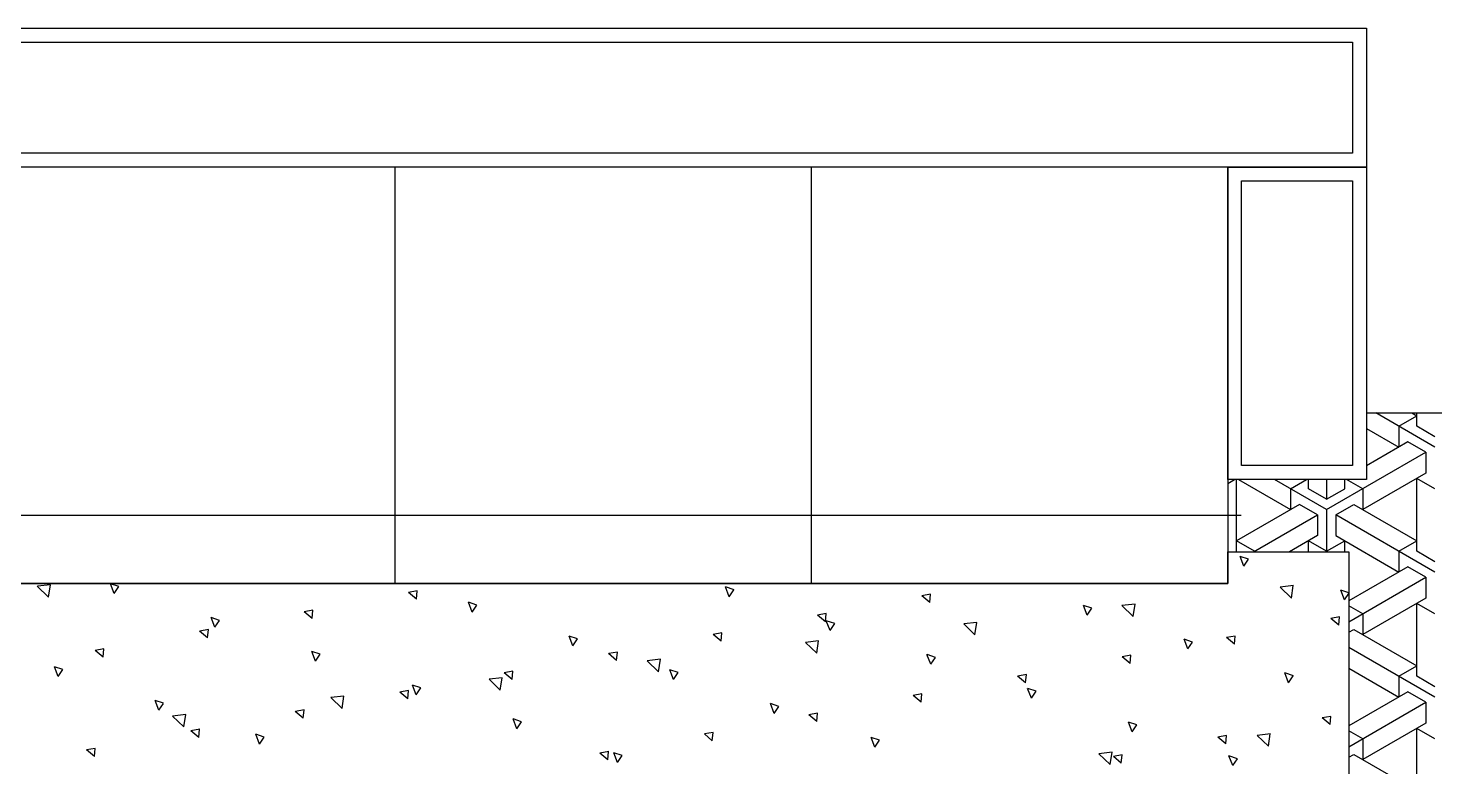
# Model space of a CAD drawing. Header units: millimetres. Extents: x -30782 to 40110, y 35885 to 73818.
# Drawn here: x 13248 to 15274, y 61002 to 62066 of the extents above; entities that cross this region are included whole.
import ezdxf

# ---------------------------------------------------------------- set-up
doc = ezdxf.new("R2010")
doc.units = ezdxf.units.MM

# ---------------------------------------------------------------- blocks, each defined once
blk = doc.blocks.new('A$C64524CB6')
for p, q in [((215.5, 2360.6, -685.7), (2415.5, 2360.6, -685.7)), ((2415.5, 2360.6, -685.7), (2415.5, 1710.6, -685.7)), ((2415.5, 2360.6, -685.7), (2415.5, 2160.6, -685.7)), ((235.5, 2340.6, -685.7), (2395.5, 2340.6, -685.7)), ((2395.5, 2340.6, -685.7), (2395.5, 2180.6, -685.7)), ((2395.5, 2180.6, -685.7), (235.5, 2180.6, -685.7)), ((2415.5, 2160.6, -685.7), (215.5, 2160.6, -685.7)), ((2415.5, 2160.6, -685.7), (215.5, 2160.6, -685.7)), ((1015.5, 2160.6, -685.7), (1015.5, 1560.6, -685.7)), ((1615.5, 2160.6, -685.7), (1615.5, 1560.6, -685.7)), ((2215.5, 2160.6, -685.7), (2215.5, 1560.6, -685.7)), ((2215.5, 1710.6, -685.7), (2215.5, 2160.6, -685.7)), ((2215.5, 2160.6, -685.7), (2415.5, 2160.6, -685.7)), ((2415.5, 2160.6, -685.7), (2415.5, 1710.6, -685.7)), ((2235.5, 1730.6, -685.7), (2235.5, 2140.6, -685.7)), ((2235.5, 2140.6, -685.7), (2395.5, 2140.6, -685.7)), ((2395.5, 2140.6, -685.7), (2395.5, 1730.6, -685.7)), ((2415.5, 1806.4, -685.7), (2590.1, 1806.4, -685.7)), ((2514, 1757.2, -685.7), (2428.8, 1806.4, -685.7)), ((2480.8, 1806.4, -685.7), (2488, 1802.2, -685.7)), ((2488, 1787.2, -685.7), (2488, 1806.4, -685.7)), ((2415.5, 1784.1, -685.7), (2462, 1757.2, -685.7)), ((2462, 1787.2, -685.7), (2488, 1802.2, -685.7)), ((2462, 1787.2, -685.7), (2462, 1757.2, -685.7)), ((2514, 1772.2, -685.7), (2488, 1787.2, -685.7)), ((2475, 1764.7, -685.7), (2415.5, 1730.4, -685.7)), ((2501, 1749.7, -685.7), (2475, 1764.7, -685.7)), ((2358.1, 1667.2, -685.7), (2501, 1749.7, -685.7)), ((2501, 1749.7, -685.7), (2501, 1719.7, -685.7)), ((2395.5, 1730.6, -685.7), (2235.5, 1730.6, -685.7)), ((2415.5, 1710.6, -685.7), (2215.5, 1710.6, -685.7)), ((2215.5, 1704.9, -685.7), (2225.4, 1710.6, -685.7)), ((2228.2, 1607.2, -685.7), (2228.2, 1710.6, -685.7)), ((2231, 1710.6, -685.7), (2306.1, 1667.2, -685.7)), ((2358.1, 1667.2, -685.7), (2282.9, 1710.6, -685.7)), ((2306.1, 1697.2, -685.7), (2329.3, 1710.6, -685.7)), ((2332.1, 1697.2, -685.7), (2332.1, 1710.6, -685.7)), ((2358.1, 1710.6, -685.7), (2358.1, 1682.2, -685.7)), ((2384.1, 1697.2, -685.7), (2384.1, 1710.6, -685.7)), ((2410.1, 1697.2, -685.7), (2386.9, 1710.6, -685.7)), ((2501, 1719.7, -685.7), (2410.1, 1667.2, -685.7)), ((2514, 1697.2, -685.7), (2488, 1712.2, -685.7)), ((2488, 1607.2, -685.7), (2488, 1712.2, -685.7)), ((2306.1, 1697.2, -685.7), (2306.1, 1667.2, -685.7)), ((2358.1, 1682.2, -685.7), (2332.1, 1697.2, -685.7)), ((2358.1, 1682.2, -685.7), (2384.1, 1697.2, -685.7)), ((2410.1, 1697.2, -685.7), (2410.1, 1667.2, -685.7)), ((2319.1, 1674.7, -685.7), (2228.2, 1622.2, -685.7)), ((2345.1, 1659.7, -685.7), (2319.1, 1674.7, -685.7)), ((2358.1, 1667.2, -685.7), (2358.1, 1606.4, -685.7)), ((2371.1, 1659.7, -685.7), (2397.1, 1674.7, -685.7)), ((2397.1, 1674.7, -685.7), (2488, 1622.2, -685.7)), ((435.1, 1659.3, -685.7), (2235.1, 1659.3, -685.7)), ((2252.7, 1606.4, -685.7), (2345.1, 1659.7, -685.7)), ((2345.1, 1659.7, -685.7), (2345.1, 1629.7, -685.7)), ((2514, 1577.2, -685.7), (2371.1, 1659.7, -685.7)), ((2371.1, 1659.7, -685.7), (2371.1, 1629.7, -685.7)), ((2254.2, 1607.2, -685.7), (2228.2, 1622.2, -685.7)), ((2345.1, 1629.7, -685.7), (2304.7, 1606.4, -685.7)), ((2358.1, 1607.2, -685.7), (2332.1, 1622.2, -685.7)), ((2332.1, 1606.4, -685.7), (2332.1, 1622.2, -685.7)), ((2358.1, 1607.2, -685.7), (2384.1, 1622.2, -685.7)), ((2371.1, 1629.7, -685.7), (2462, 1577.2, -685.7)), ((2384.1, 1606.4, -685.7), (2384.1, 1622.2, -685.7)), ((2462, 1607.2, -685.7), (2488, 1622.2, -685.7)), ((2215.5, 1560.6, -685.7), (2215.5, 1606.4, -685.7)), ((2215.5, 1606.4, -685.7), (2390.1, 1606.4, -685.7)), ((2226.7, 1606.4, -685.7), (2228.2, 1607.2, -685.7)), ((2254.2, 1607.2, -685.7), (2254.2, 1606.4, -685.7)), ((2390.1, 1606.4, -685.7), (2390.1, 359.5, -685.7)), ((2462, 1607.2, -685.7), (2462, 1577.2, -685.7)), ((2514, 1592.2, -685.7), (2488, 1607.2, -685.7)), ((2238.8, 1585.9, -685.7), (2233.4, 1599.9, -685.7)), ((2245.5, 1595.9, -685.7), (2233.5, 1599.9, -685.7)), ((2238.8, 1585.9, -685.7), (2245.5, 1595.9, -685.7)), ((2475, 1584.7, -685.7), (2390.1, 1535.7, -685.7)), ((2501, 1569.7, -685.7), (2475, 1584.7, -685.7)), ((2215.5, 1560.6, -685.7), (415.5, 1560.6, -685.7)), ((415.5, 1560.6, -685.7), (2215.5, 1560.6, -685.7)), ((2390.1, 1505.7, -685.7), (2501, 1569.7, -685.7)), ((2501, 1569.7, -685.7), (2501, 1539.7, -685.7)), ((517, 1541.2, -685.7), (500.7, 1556.8, -685.7)), ((519.8, 1559, -685.7), (500.8, 1556.8, -685.7)), ((517, 1541.2, -685.7), (519.7, 1559, -685.7)), ((618.2, 1556.3, -685.7), (606.1, 1560.4, -685.7)), ((611.4, 1546.3, -685.7), (606.1, 1560.3, -685.7)), ((611.4, 1546.3, -685.7), (618.1, 1556.3, -685.7)), ((1046.9, 1538.1, -685.7), (1035.4, 1547.7, -685.7)), ((1048, 1550.1, -685.7), (1035.5, 1547.7, -685.7)), ((1046.9, 1538.1, -685.7), (1047.9, 1550, -685.7)), ((1497.6, 1541.8, -685.7), (1492.3, 1555.8, -685.7)), ((1504.4, 1551.7, -685.7), (1492.3, 1555.8, -685.7)), ((1497.6, 1541.8, -685.7), (1504.3, 1551.7, -685.7)), ((1787.6, 1545.4, -685.7), (1775.1, 1543, -685.7)), ((1786.5, 1533.4, -685.7), (1775.1, 1543, -685.7)), ((1786.5, 1533.4, -685.7), (1787.6, 1545.3, -685.7)), ((2307.3, 1539.9, -685.7), (2291, 1555.5, -685.7)), ((2310.1, 1557.7, -685.7), (2291.1, 1555.5, -685.7)), ((2307.3, 1539.9, -685.7), (2310, 1557.7, -685.7)), ((2390.1, 1547.4, -685.7), (2378.5, 1551.3, -685.7)), ((2383.8, 1537.2, -685.7), (2378.5, 1551.2, -685.7)), ((2383.8, 1537.2, -685.7), (2390.1, 1546.5, -685.7)), ((897.6, 1522.3, -685.7), (885, 1520, -685.7)), ((896.5, 1510.3, -685.7), (885, 1520, -685.7)), ((896.5, 1510.3, -685.7), (897.5, 1522.3, -685.7)), ((1127, 1519.7, -685.7), (1121.7, 1533.7, -685.7)), ((1133.8, 1529.7, -685.7), (1121.7, 1533.7, -685.7)), ((1127, 1519.7, -685.7), (1133.8, 1529.7, -685.7)), ((2013.2, 1515.2, -685.7), (2007.9, 1529.2, -685.7)), ((2020, 1525.1, -685.7), (2007.9, 1529.2, -685.7)), ((2013.2, 1515.2, -685.7), (2020, 1525.1, -685.7)), ((2082.1, 1531.2, -685.7), (2063.1, 1529, -685.7)), ((2079.3, 1513.4, -685.7), (2063.1, 1529, -685.7)), ((2079.3, 1513.4, -685.7), (2082.1, 1531.2, -685.7)), ((2410.1, 1517.2, -685.7), (2390.1, 1528.8, -685.7)), ((2501, 1539.7, -685.7), (2410.1, 1487.2, -685.7)), ((2514, 1517.2, -685.7), (2488, 1532.2, -685.7)), ((2488, 1427.2, -685.7), (2488, 1532.2, -685.7)), ((756.5, 1497.7, -685.7), (751.1, 1511.7, -685.7)), ((763.2, 1507.6, -685.7), (751.1, 1511.7, -685.7)), ((756.5, 1497.7, -685.7), (763.2, 1507.6, -685.7)), ((1636.1, 1505.6, -685.7), (1624.6, 1515.3, -685.7)), ((1637.2, 1517.6, -685.7), (1624.7, 1515.3, -685.7)), ((1636.1, 1505.6, -685.7), (1637.2, 1517.6, -685.7)), ((1642.7, 1493.1, -685.7), (1637.3, 1507.1, -685.7)), ((1649.4, 1503.1, -685.7), (1637.3, 1507.1, -685.7)), ((1642.7, 1493.1, -685.7), (1649.4, 1503.1, -685.7)), ((1854.2, 1504.7, -685.7), (1835.2, 1502.5, -685.7)), ((1851.4, 1486.9, -685.7), (1835.2, 1502.5, -685.7)), ((1851.4, 1486.9, -685.7), (1854.2, 1504.7, -685.7)), ((2376.8, 1512.9, -685.7), (2364.3, 1510.6, -685.7)), ((2375.7, 1500.9, -685.7), (2364.3, 1510.6, -685.7)), ((2375.7, 1500.9, -685.7), (2376.8, 1512.9, -685.7)), ((2410.1, 1517.2, -685.7), (2410.1, 1487.2, -685.7)), ((746, 1482.6, -685.7), (734.5, 1492.2, -685.7)), ((747.1, 1494.6, -685.7), (734.6, 1492.2, -685.7)), ((746, 1482.6, -685.7), (747.1, 1494.5, -685.7)), ((1278.8, 1481, -685.7), (1266.7, 1485.1, -685.7)), ((1272.1, 1471.1, -685.7), (1266.7, 1485.1, -685.7)), ((1272.1, 1471.1, -685.7), (1278.8, 1481, -685.7)), ((1486.8, 1489.8, -685.7), (1474.2, 1487.5, -685.7)), ((1485.7, 1477.9, -685.7), (1474.2, 1487.5, -685.7)), ((1485.7, 1477.9, -685.7), (1486.7, 1489.8, -685.7)), ((2158.3, 1466.5, -685.7), (2152.9, 1480.5, -685.7)), ((2165, 1476.5, -685.7), (2152.9, 1480.5, -685.7)), ((2225.3, 1473.2, -685.7), (2213.8, 1482.8, -685.7)), ((2226.4, 1485.1, -685.7), (2213.9, 1482.8, -685.7)), ((2225.3, 1473.2, -685.7), (2226.4, 1485.1, -685.7)), ((2390.1, 1490.7, -685.7), (2397.1, 1494.7, -685.7)), ((2397.1, 1494.7, -685.7), (2488, 1442.2, -685.7)), ((596.7, 1466.8, -685.7), (584.1, 1464.5, -685.7)), ((595.6, 1454.8, -685.7), (584.1, 1464.5, -685.7)), ((595.6, 1454.8, -685.7), (596.6, 1466.8, -685.7)), ((901.5, 1449, -685.7), (896.1, 1463, -685.7)), ((908.2, 1459, -685.7), (896.2, 1463, -685.7)), ((1335.2, 1450.1, -685.7), (1323.7, 1459.8, -685.7)), ((1336.3, 1462.1, -685.7), (1323.8, 1459.8, -685.7)), ((1335.2, 1450.1, -685.7), (1336.3, 1462.1, -685.7)), ((1626.3, 1478.2, -685.7), (1607.3, 1475.9, -685.7)), ((1623.5, 1460.4, -685.7), (1607.3, 1475.9, -685.7)), ((1623.5, 1460.4, -685.7), (1626.3, 1478.1, -685.7)), ((2158.3, 1466.5, -685.7), (2165, 1476.5, -685.7)), ((2514, 1397.2, -685.7), (2390.1, 1468.8, -685.7)), ((530.9, 1427, -685.7), (525.5, 1441, -685.7)), ((537.7, 1436.9, -685.7), (525.6, 1441, -685.7)), ((901.5, 1449, -685.7), (908.2, 1459, -685.7)), ((1395.6, 1433.8, -685.7), (1379.3, 1449.4, -685.7)), ((1398.4, 1451.6, -685.7), (1379.4, 1449.4, -685.7)), ((1395.6, 1433.8, -685.7), (1398.3, 1451.6, -685.7)), ((1787.7, 1444.5, -685.7), (1782.3, 1458.5, -685.7)), ((1794.4, 1454.4, -685.7), (1782.4, 1458.5, -685.7)), ((1787.7, 1444.5, -685.7), (1794.4, 1454.4, -685.7)), ((2076, 1457.4, -685.7), (2063.4, 1455.1, -685.7)), ((2074.9, 1445.4, -685.7), (2063.4, 1455.1, -685.7)), ((2074.9, 1445.4, -685.7), (2075.9, 1457.4, -685.7)), ((2462, 1427.2, -685.7), (2488, 1442.2, -685.7)), ((530.9, 1427, -685.7), (537.6, 1436.9, -685.7)), ((1170.4, 1425.1, -685.7), (1151.4, 1422.9, -685.7)), ((1167.6, 1407.3, -685.7), (1151.4, 1422.9, -685.7)), ((1167.6, 1407.3, -685.7), (1170.4, 1425.1, -685.7)), ((1185.9, 1434.3, -685.7), (1173.3, 1432, -685.7)), ((1184.8, 1422.4, -685.7), (1173.3, 1432, -685.7)), ((1184.8, 1422.4, -685.7), (1185.8, 1434.3, -685.7)), ((1417.1, 1422.4, -685.7), (1411.7, 1436.4, -685.7)), ((1423.9, 1432.4, -685.7), (1411.8, 1436.4, -685.7)), ((1417.1, 1422.4, -685.7), (1423.8, 1432.4, -685.7)), ((1924.4, 1417.7, -685.7), (1912.9, 1427.3, -685.7)), ((1925.5, 1429.6, -685.7), (1913, 1427.3, -685.7)), ((1924.4, 1417.7, -685.7), (1925.5, 1429.6, -685.7)), ((2303.3, 1417.9, -685.7), (2297.9, 1431.9, -685.7)), ((2310.1, 1427.8, -685.7), (2298, 1431.9, -685.7)), ((2303.3, 1417.9, -685.7), (2310, 1427.8, -685.7)), ((2390.1, 1438.8, -685.7), (2462, 1397.2, -685.7)), ((2462, 1427.2, -685.7), (2462, 1397.2, -685.7)), ((2514, 1412.2, -685.7), (2488, 1427.2, -685.7)), ((942.5, 1398.6, -685.7), (923.5, 1396.4, -685.7)), ((939.7, 1380.8, -685.7), (942.5, 1398.6, -685.7)), ((1035.4, 1406.6, -685.7), (1022.9, 1404.3, -685.7)), ((1034.4, 1394.6, -685.7), (1022.9, 1404.3, -685.7)), ((1034.4, 1394.6, -685.7), (1035.4, 1406.6, -685.7)), ((1046.5, 1400.4, -685.7), (1041.1, 1414.4, -685.7)), ((1053.3, 1410.3, -685.7), (1041.2, 1414.4, -685.7)), ((1046.5, 1400.4, -685.7), (1053.2, 1410.3, -685.7)), ((1775.1, 1401.9, -685.7), (1762.5, 1399.6, -685.7)), ((1774, 1389.9, -685.7), (1762.5, 1399.6, -685.7)), ((1774, 1389.9, -685.7), (1775, 1401.9, -685.7)), ((1932.7, 1395.8, -685.7), (1927.3, 1409.8, -685.7)), ((1939.5, 1405.8, -685.7), (1927.4, 1409.8, -685.7)), ((1932.7, 1395.8, -685.7), (1939.4, 1405.8, -685.7)), ((2475, 1404.7, -685.7), (2390.1, 1355.7, -685.7)), ((2501, 1389.7, -685.7), (2475, 1404.7, -685.7)), ((675.9, 1378.3, -685.7), (670.6, 1392.3, -685.7)), ((682.7, 1388.3, -685.7), (670.6, 1392.3, -685.7)), ((675.9, 1378.3, -685.7), (682.6, 1388.2, -685.7)), ((885, 1378.8, -685.7), (872.5, 1376.5, -685.7)), ((883.9, 1366.9, -685.7), (885, 1378.8, -685.7)), ((939.7, 1380.8, -685.7), (923.5, 1396.4, -685.7)), ((1562.1, 1373.7, -685.7), (1556.8, 1387.8, -685.7)), ((1568.9, 1383.7, -685.7), (1556.8, 1387.8, -685.7)), ((1562.1, 1373.7, -685.7), (1568.8, 1383.7, -685.7)), ((2390.1, 1325.7, -685.7), (2501, 1389.7, -685.7)), ((2501, 1389.7, -685.7), (2501, 1359.7, -685.7)), ((711.8, 1354.3, -685.7), (695.5, 1369.9, -685.7)), ((714.6, 1372.1, -685.7), (695.6, 1369.9, -685.7)), ((711.8, 1354.3, -685.7), (714.5, 1372.1, -685.7)), ((883.9, 1366.9, -685.7), (872.4, 1376.5, -685.7)), ((1191.6, 1351.7, -685.7), (1186.2, 1365.7, -685.7)), ((1198.3, 1361.6, -685.7), (1186.2, 1365.7, -685.7)), ((1191.6, 1351.7, -685.7), (1198.3, 1361.6, -685.7)), ((1624.6, 1374.1, -685.7), (1612.1, 1371.8, -685.7)), ((1623.6, 1362.2, -685.7), (1612.1, 1371.8, -685.7)), ((1623.6, 1362.2, -685.7), (1624.6, 1374.1, -685.7)), ((2084.5, 1357.1, -685.7), (2072.4, 1361.2, -685.7)), ((2077.7, 1347.1, -685.7), (2072.4, 1361.1, -685.7)), ((2364.3, 1369.4, -685.7), (2351.7, 1367.1, -685.7)), ((2363.2, 1357.5, -685.7), (2351.7, 1367.1, -685.7)), ((2363.2, 1357.5, -685.7), (2364.2, 1369.4, -685.7)), ((2501, 1359.7, -685.7), (2410.1, 1307.2, -685.7)), ((734.6, 1351.1, -685.7), (722, 1348.8, -685.7)), ((733.5, 1339.1, -685.7), (722, 1348.8, -685.7)), ((733.5, 1339.1, -685.7), (734.5, 1351.1, -685.7)), ((821, 1329.6, -685.7), (815.6, 1343.6, -685.7)), ((827.7, 1339.6, -685.7), (815.6, 1343.6, -685.7)), ((821, 1329.6, -685.7), (827.7, 1339.6, -685.7)), ((1473.1, 1334.4, -685.7), (1461.6, 1344.1, -685.7)), ((1474.2, 1346.4, -685.7), (1461.7, 1344.1, -685.7)), ((1473.1, 1334.4, -685.7), (1474.2, 1346.4, -685.7)), ((1707.2, 1325.1, -685.7), (1701.8, 1339.1, -685.7)), ((1713.9, 1335, -685.7), (1701.8, 1339.1, -685.7)), ((2077.7, 1347.1, -685.7), (2084.5, 1357.1, -685.7)), ((2213.8, 1341.7, -685.7), (2201.3, 1339.4, -685.7)), ((2212.8, 1329.7, -685.7), (2201.3, 1339.4, -685.7)), ((2212.8, 1329.7, -685.7), (2213.8, 1341.7, -685.7)), ((2274.2, 1326.5, -685.7), (2257.9, 1342, -685.7)), ((2277, 1344.3, -685.7), (2258, 1342, -685.7)), ((2274.2, 1326.5, -685.7), (2276.9, 1344.2, -685.7)), ((2410.1, 1337.2, -685.7), (2390.1, 1348.8, -685.7)), ((2514, 1337.2, -685.7), (2488, 1352.2, -685.7)), ((2488, 1247.2, -685.7), (2488, 1352.2, -685.7)), ((583, 1311.4, -685.7), (571.5, 1321, -685.7)), ((584.1, 1323.3, -685.7), (571.6, 1321, -685.7)), ((583, 1311.4, -685.7), (584.1, 1323.3, -685.7)), ((1323.8, 1318.6, -685.7), (1311.2, 1316.3, -685.7)), ((1322.7, 1306.7, -685.7), (1323.7, 1318.6, -685.7)), ((1707.2, 1325.1, -685.7), (1713.9, 1335, -685.7)), ((2049, 1317.7, -685.7), (2030, 1315.5, -685.7)), ((2046.2, 1299.9, -685.7), (2049, 1317.7, -685.7)), ((2410.1, 1337.2, -685.7), (2410.1, 1307.2, -685.7)), ((1322.7, 1306.7, -685.7), (1311.2, 1316.3, -685.7)), ((1336.6, 1303, -685.7), (1331.2, 1317, -685.7)), ((1343.3, 1313, -685.7), (1331.2, 1317, -685.7)), ((1336.6, 1303, -685.7), (1343.3, 1313, -685.7)), ((2046.2, 1299.9, -685.7), (2030, 1315.5, -685.7)), ((2062.3, 1302, -685.7), (2050.8, 1311.6, -685.7)), ((2063.4, 1313.9, -685.7), (2050.9, 1311.6, -685.7)), ((2062.3, 1302, -685.7), (2063.4, 1313.9, -685.7)), ((2222.8, 1298.5, -685.7), (2217.4, 1312.5, -685.7)), ((2229.5, 1308.4, -685.7), (2217.4, 1312.5, -685.7)), ((2222.8, 1298.5, -685.7), (2229.5, 1308.4, -685.7)), ((2390.1, 1310.7, -685.7), (2397.1, 1314.7, -685.7)), ((2397.1, 1314.7, -685.7), (2488, 1262.2, -685.7))]:
    blk.add_line(p, q)

msp = doc.modelspace()

# ---------------------------------------------------------------- block references
msp.add_blockref('A$C64524CB6', (12760.1, 59705.2))

doc.saveas('drawing.dxf')
